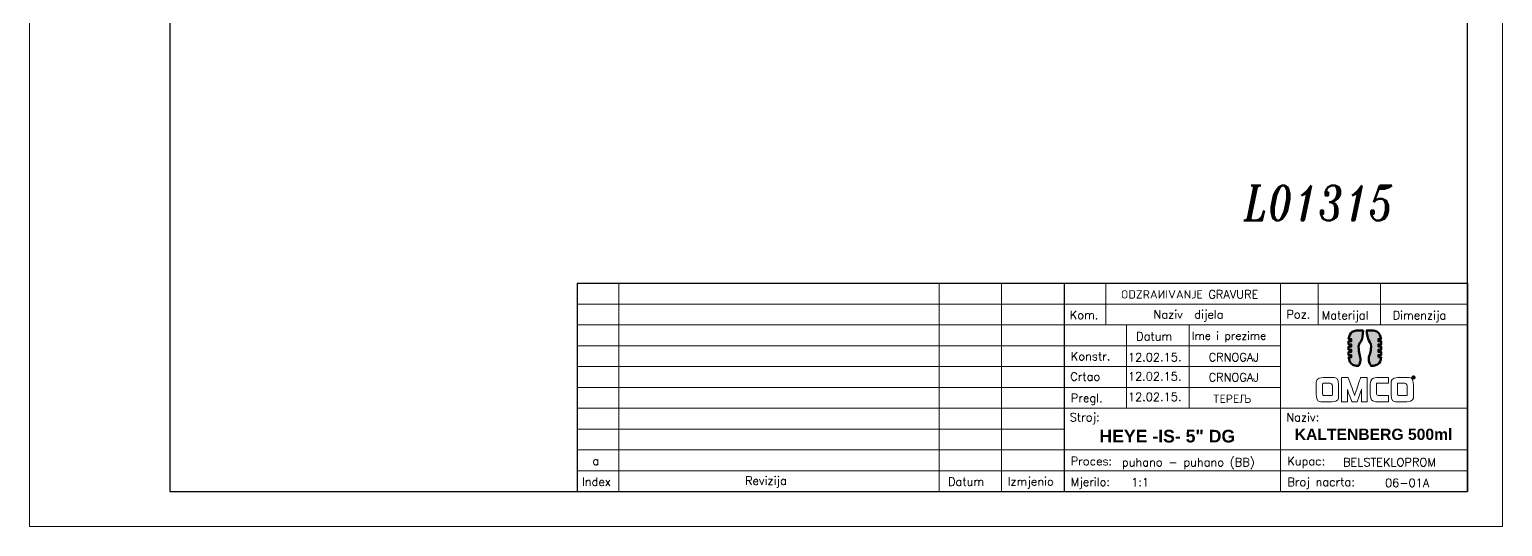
# Model space of a CAD drawing. Extents: x -235 to 974, y -300 to 522.
# Drawn here: x -234.6 to -24.6, y -94.2 to -23.3 of the extents above; entities that cross this region are included whole.
import ezdxf

# ---------------------------------------------------------------- set-up
doc = ezdxf.new("R2010")
doc.units = 0
doc.header["$LTSCALE"] = 7
doc.header["$MEASUREMENT"] = 0
doc.layers.get('0').update_dxf_attribs({"linetype": 'CONTINUOUS', "lineweight": 15})
doc.layers.add('3', color=3, linetype='CONTINUOUS', lineweight=30)
doc.layers.add('4', color=5, linetype='CONTINUOUS', lineweight=50)
doc.styles.add('ITALICT', font='ITALICT.shx', dxfattribs={"width": 0.8, "height": 3})
doc.styles.add('ROMANS', font='romans.shx')

msp = doc.modelspace()

# ---------------------------------------------------------------- hatches: boundary and pattern name
at = {"layer": '4'}
h = msp.add_hatch(color=142, dxfattribs=at)
edge = h.paths.add_edge_path()
edge.add_spline(control_points=[(-46.493, -70.0354), (-46.493, -70.0354), (-46.493, -70.0354), (-46.493, -70.0354), (-46.493, -70.0354), (-46.3608, -71.205), (-45.3275, -71.2653), (-45.1748, -71.2653), (-45.1748, -71.2653), (-45.1748, -71.2653), (-45.0602, -71.2653), (-45.0602, -71.2653), (-45.0602, -71.2653), (-44.5176, -70.4851), (-45.0641, -69.348), (-45.0641, -68.5351), (-45.0641, -68.5351), (-45.0641, -67.8967), (-44.502, -67.7259), (-44.4405, -66.194), (-44.4405, -66.194), (-45.0889, -66.194), (-45.0889, -66.194), (-45.0889, -66.194), (-46.1835, -66.194), (-46.4331, -67.0383), (-46.4901, -67.4239)], knot_values=[0.8095238, 0.8095238, 0.8095238, 0.8095238, 0.80952381, 0.80952381, 0.80952381, 0.80952381, 0.85714286, 0.85714286, 0.85714286, 0.85714286, 0.9047619, 0.9047619, 0.9047619, 0.90476191, 0.95238095, 0.95238095, 0.95238095, 0.95238095, 1, 1, 1, 1.04761905, 1.04761905, 1.04761905, 1.04761905, 1.0952381, 1.0952381, 1.0952381, 1.0952381], degree=3, periodic=0)
edge.add_spline(control_points=[(-46.4901, -67.4239), (-46.4901, -67.4239), (-46.119, -67.4239), (-46.119, -67.4239)], knot_values=[0.0952381, 0.0952381, 0.0952381, 0.0952381, 0.14285714, 0.14285714, 0.14285714, 0.14285714], degree=3, periodic=0)
edge.add_spline(control_points=[(-46.119, -67.4239), (-46.119, -67.4239), (-46.119, -67.4239), (-46.119, -67.4239), (-46.119, -67.4239), (-46.119, -67.4239), (-46.119, -67.7344), (-46.119, -67.7344)], knot_values=[0.14285714, 0.14285714, 0.14285714, 0.14285714, 0.14285714, 0.14285714, 0.14285714, 0.14285714, 0.19047618, 0.19047618, 0.19047618, 0.19047618], degree=3, periodic=0)
edge.add_spline(control_points=[(-46.119, -67.7344), (-46.119, -67.7344), (-46.119, -67.7344), (-46.119, -67.7344), (-46.119, -67.7344), (-46.119, -67.7344), (-46.5072, -67.7344), (-46.5072, -67.7344)], knot_values=[0.19047618, 0.19047618, 0.19047618, 0.19047618, 0.19047619, 0.19047619, 0.19047619, 0.19047619, 0.23809523, 0.23809523, 0.23809523, 0.23809523], degree=3, periodic=0)
edge.add_spline(control_points=[(-46.5072, -67.7344), (-46.5072, -67.7344), (-46.5072, -67.7344), (-46.5072, -67.7344), (-46.5072, -67.7344), (-46.5072, -67.7344), (-46.5072, -68.1909), (-46.5072, -68.1909)], knot_values=[0.23809523, 0.23809523, 0.23809523, 0.23809523, 0.23809524, 0.23809524, 0.23809524, 0.23809524, 0.28571428, 0.28571428, 0.28571428, 0.28571428], degree=3, periodic=0)
edge.add_spline(control_points=[(-46.5072, -68.1909), (-46.5072, -68.1909), (-46.5072, -68.1909), (-46.5072, -68.1909), (-46.5072, -68.1909), (-46.5072, -68.1909), (-46.119, -68.1909), (-46.119, -68.1909)], knot_values=[0.28571428, 0.28571428, 0.28571428, 0.28571428, 0.28571429, 0.28571429, 0.28571429, 0.28571429, 0.33333333, 0.33333333, 0.33333333, 0.33333333], degree=3, periodic=0)
edge.add_spline(control_points=[(-46.119, -68.1909), (-46.119, -68.1909), (-46.119, -68.1909), (-46.119, -68.1909), (-46.119, -68.1909), (-46.119, -68.1909), (-46.119, -68.5014), (-46.119, -68.5014)], knot_values=[0.33333333, 0.33333333, 0.33333333, 0.33333333, 0.33333333, 0.33333333, 0.33333333, 0.33333333, 0.38095238, 0.38095238, 0.38095238, 0.38095238], degree=3, periodic=0)
edge.add_spline(control_points=[(-46.119, -68.5014), (-46.119, -68.5014), (-46.119, -68.5014), (-46.119, -68.5014), (-46.119, -68.5014), (-46.119, -68.5014), (-46.5072, -68.5014), (-46.5072, -68.5014)], knot_values=[0.38095238, 0.38095238, 0.38095238, 0.38095238, 0.38095238, 0.38095238, 0.38095238, 0.38095238, 0.42857143, 0.42857143, 0.42857143, 0.42857143], degree=3, periodic=0)
edge.add_spline(control_points=[(-46.5072, -68.5014), (-46.5072, -68.5014), (-46.5072, -68.5014), (-46.5072, -68.5014), (-46.5072, -68.5014), (-46.5072, -68.5014), (-46.5072, -68.9578), (-46.5072, -68.9578)], knot_values=[0.42857143, 0.42857143, 0.42857143, 0.42857143, 0.42857143, 0.42857143, 0.42857143, 0.42857143, 0.47619047, 0.47619047, 0.47619047, 0.47619047], degree=3, periodic=0)
edge.add_spline(control_points=[(-46.5072, -68.9578), (-46.5072, -68.9578), (-46.5072, -68.9578), (-46.5072, -68.9578), (-46.5072, -68.9578), (-46.5072, -68.9578), (-46.119, -68.9578), (-46.119, -68.9578)], knot_values=[0.47619047, 0.47619047, 0.47619047, 0.47619047, 0.47619048, 0.47619048, 0.47619048, 0.47619048, 0.52380952, 0.52380952, 0.52380952, 0.52380952], degree=3, periodic=0)
edge.add_spline(control_points=[(-46.119, -68.9578), (-46.119, -68.9578), (-46.119, -68.9578), (-46.119, -68.9578), (-46.119, -68.9578), (-46.119, -68.9578), (-46.119, -69.2684), (-46.119, -69.2684)], knot_values=[0.52380952, 0.52380952, 0.52380952, 0.52380952, 0.52380952, 0.52380952, 0.52380952, 0.52380952, 0.57142856, 0.57142856, 0.57142856, 0.57142856], degree=3, periodic=0)
edge.add_spline(control_points=[(-46.119, -69.2684), (-46.119, -69.2684), (-46.119, -69.2684), (-46.119, -69.2684), (-46.119, -69.2684), (-46.119, -69.2684), (-46.5072, -69.2684), (-46.5072, -69.2684)], knot_values=[0.57142856, 0.57142856, 0.57142856, 0.57142856, 0.57142857, 0.57142857, 0.57142857, 0.57142857, 0.61904761, 0.61904761, 0.61904761, 0.61904761], degree=3, periodic=0)
edge.add_spline(control_points=[(-46.5072, -69.2684), (-46.5072, -69.2684), (-46.5072, -69.2684), (-46.5072, -69.2684), (-46.5072, -69.2684), (-46.5072, -69.2684), (-46.5072, -69.7248), (-46.5072, -69.7248)], knot_values=[0.61904761, 0.61904761, 0.61904761, 0.61904761, 0.61904762, 0.61904762, 0.61904762, 0.61904762, 0.66666666, 0.66666666, 0.66666666, 0.66666666], degree=3, periodic=0)
edge.add_spline(control_points=[(-46.5072, -69.7248), (-46.5072, -69.7248), (-46.5072, -69.7248), (-46.5072, -69.7248), (-46.5072, -69.7248), (-46.5072, -69.7248), (-46.119, -69.7248), (-46.119, -69.7248)], knot_values=[0.66666666, 0.66666666, 0.66666666, 0.66666666, 0.66666667, 0.66666667, 0.66666667, 0.66666667, 0.71428571, 0.71428571, 0.71428571, 0.71428571], degree=3, periodic=0)
edge.add_spline(control_points=[(-46.119, -69.7248), (-46.119, -69.7248), (-46.119, -69.7248), (-46.119, -69.7248), (-46.119, -69.7248), (-46.119, -69.7248), (-46.119, -70.0354), (-46.119, -70.0354)], knot_values=[0.71428571, 0.71428571, 0.71428571, 0.71428571, 0.71428571, 0.71428571, 0.71428571, 0.71428572, 0.76190476, 0.76190476, 0.76190476, 0.76190476], degree=3, periodic=0)
edge.add_spline(control_points=[(-46.119, -70.0354), (-46.119, -70.0354), (-46.119, -70.0354), (-46.119, -70.0354), (-46.119, -70.0354), (-46.119, -70.0354), (-46.493, -70.0354), (-46.493, -70.0354)], knot_values=[0.76190476, 0.76190476, 0.76190476, 0.76190476, 0.76190476, 0.76190476, 0.76190476, 0.76190476, 0.8095238, 0.8095238, 0.8095238, 0.8095238], degree=3, periodic=0)
h = msp.add_hatch(color=253, dxfattribs=at)
edge = h.paths.add_edge_path()
edge.add_spline(control_points=[(-42.2364, -68.9578), (-42.2364, -68.9578), (-42.2364, -68.9578), (-42.2364, -68.9578), (-42.2364, -68.9578), (-42.2364, -68.9578), (-41.8482, -68.9578), (-41.8482, -68.9578)], knot_values=[0.23809523, 0.23809523, 0.23809523, 0.23809523, 0.23809524, 0.23809524, 0.23809524, 0.23809524, 0.28571428, 0.28571428, 0.28571428, 0.28571428], degree=3, periodic=0)
edge.add_spline(control_points=[(-41.8482, -68.9578), (-41.8482, -68.9578), (-41.8482, -68.9578), (-41.8482, -68.9578), (-41.8482, -68.9578), (-41.8482, -68.9578), (-41.8482, -68.5014), (-41.8482, -68.5014)], knot_values=[0.28571428, 0.28571428, 0.28571428, 0.28571428, 0.28571429, 0.28571429, 0.28571429, 0.28571429, 0.33333332, 0.33333332, 0.33333332, 0.33333332], degree=3, periodic=0)
edge.add_spline(control_points=[(-41.8482, -68.5014), (-41.8482, -68.5014), (-41.8482, -68.5014), (-41.8482, -68.5014), (-41.8482, -68.5014), (-41.8482, -68.5014), (-42.2364, -68.5014), (-42.2364, -68.5014)], knot_values=[0.33333332, 0.33333332, 0.33333332, 0.33333332, 0.33333333, 0.33333333, 0.33333333, 0.33333333, 0.38095238, 0.38095238, 0.38095238, 0.38095238], degree=3, periodic=0)
edge.add_spline(control_points=[(-42.2364, -68.5014), (-42.2364, -68.5014), (-42.2364, -68.5014), (-42.2364, -68.5014), (-42.2364, -68.5014), (-42.2364, -68.5014), (-42.2364, -68.1909), (-42.2364, -68.1909)], knot_values=[0.38095238, 0.38095238, 0.38095238, 0.38095238, 0.38095238, 0.38095238, 0.38095238, 0.38095238, 0.42857143, 0.42857143, 0.42857143, 0.42857143], degree=3, periodic=0)
edge.add_spline(control_points=[(-42.2364, -68.1909), (-42.2364, -68.1909), (-42.2364, -68.1909), (-42.2364, -68.1909), (-42.2364, -68.1909), (-42.2364, -68.1909), (-41.8482, -68.1909), (-41.8482, -68.1909)], knot_values=[0.42857143, 0.42857143, 0.42857143, 0.42857143, 0.42857143, 0.42857143, 0.42857143, 0.42857143, 0.47619047, 0.47619047, 0.47619047, 0.47619047], degree=3, periodic=0)
edge.add_spline(control_points=[(-41.8482, -68.1909), (-41.8482, -68.1909), (-41.8482, -68.1909), (-41.8482, -68.1909), (-41.8482, -68.1909), (-41.8482, -68.1909), (-41.8482, -67.7344), (-41.8482, -67.7344)], knot_values=[0.47619047, 0.47619047, 0.47619047, 0.47619047, 0.47619048, 0.47619048, 0.47619048, 0.47619048, 0.52380952, 0.52380952, 0.52380952, 0.52380952], degree=3, periodic=0)
edge.add_spline(control_points=[(-41.8482, -67.7344), (-41.8482, -67.7344), (-41.8482, -67.7344), (-41.8482, -67.7344), (-41.8482, -67.7344), (-41.8482, -67.7344), (-42.2364, -67.7344), (-42.2364, -67.7344)], knot_values=[0.52380952, 0.52380952, 0.52380952, 0.52380952, 0.52380952, 0.52380952, 0.52380952, 0.52380952, 0.57142857, 0.57142857, 0.57142857, 0.57142857], degree=3, periodic=0)
edge.add_spline(control_points=[(-42.2364, -67.7344), (-42.2364, -67.7344), (-42.2364, -67.7344), (-42.2364, -67.7344), (-42.2364, -67.7344), (-42.2364, -67.7344), (-42.2364, -67.4239), (-42.2364, -67.4239)], knot_values=[0.57142857, 0.57142857, 0.57142857, 0.57142857, 0.57142857, 0.57142857, 0.57142857, 0.57142857, 0.61904762, 0.61904762, 0.61904762, 0.61904762], degree=3, periodic=0)
edge.add_spline(control_points=[(-42.2364, -67.4239), (-42.2364, -67.4239), (-42.2364, -67.4239), (-42.2364, -67.4239), (-42.2364, -67.4239), (-42.2364, -67.4239), (-41.8635, -67.4239), (-41.8635, -67.4239)], knot_values=[0.61904762, 0.61904762, 0.61904762, 0.61904762, 0.61904762, 0.61904762, 0.61904762, 0.61904762, 0.66666666, 0.66666666, 0.66666666, 0.66666666], degree=3, periodic=0)
edge.add_spline(control_points=[(-41.8635, -67.4239), (-41.8635, -67.4239), (-41.8635, -67.4239), (-41.8635, -67.4239), (-41.8635, -67.4239), (-42, -66.2619), (-43.0282, -66.194), (-43.1805, -66.194), (-43.1805, -66.194), (-43.1805, -66.194), (-43.9151, -66.194), (-43.9151, -66.194)], knot_values=[0.66666666, 0.66666666, 0.66666666, 0.66666666, 0.66666667, 0.66666667, 0.66666667, 0.66666667, 0.71428571, 0.71428571, 0.71428571, 0.71428572, 0.76190476, 0.76190476, 0.76190476, 0.76190476], degree=3, periodic=0)
edge.add_spline(control_points=[(-43.9151, -66.194), (-43.9151, -66.194), (-43.9151, -66.194), (-43.9151, -66.194), (-43.9151, -66.194), (-43.8534, -67.7259), (-43.2911, -67.8967), (-43.2911, -68.5351), (-43.2911, -68.5351), (-43.2911, -69.348), (-43.8377, -70.4851), (-43.2951, -71.2653), (-43.2951, -71.2653), (-43.2951, -71.2653), (-43.2579, -71.2653), (-43.2579, -71.2653), (-43.2579, -71.2653), (-42.1633, -71.2653), (-41.9188, -70.421), (-41.8641, -70.0354)], knot_values=[0.76190476, 0.76190476, 0.76190476, 0.76190476, 0.76190476, 0.76190476, 0.76190476, 0.76190476, 0.80952381, 0.80952381, 0.80952381, 0.80952381, 0.85714286, 0.85714286, 0.85714286, 0.85714286, 0.9047619, 0.9047619, 0.9047619, 0.90476191, 0.95238095, 0.95238095, 0.95238095, 0.95238095], degree=3, periodic=0)
edge.add_spline(control_points=[(-41.8641, -70.0354), (-41.8641, -70.0354), (-42.2364, -70.0354), (-42.2364, -70.0354), (-42.2364, -70.0354), (-42.2364, -69.7248), (-42.2364, -69.7248)], knot_values=[0.95238095, 0.95238095, 0.95238095, 0.95238095, 1, 1, 1, 1.04761904, 1.04761904, 1.04761904, 1.04761904], degree=3, periodic=0)
edge.add_spline(control_points=[(-42.2364, -69.7248), (-42.2364, -69.7248), (-42.2364, -69.7248), (-42.2364, -69.7248), (-42.2364, -69.7248), (-42.2364, -69.7248), (-41.8482, -69.7248), (-41.8482, -69.7248)], knot_values=[0.04761904, 0.04761904, 0.04761904, 0.04761904, 0.04761905, 0.04761905, 0.04761905, 0.04761905, 0.09523809, 0.09523809, 0.09523809, 0.09523809], degree=3, periodic=0)
edge.add_spline(control_points=[(-41.8482, -69.7248), (-41.8482, -69.7248), (-41.8482, -69.7248), (-41.8482, -69.7248), (-41.8482, -69.7248), (-41.8482, -69.7248), (-41.8482, -69.2684), (-41.8482, -69.2684)], knot_values=[0.09523809, 0.09523809, 0.09523809, 0.09523809, 0.0952381, 0.0952381, 0.0952381, 0.0952381, 0.14285714, 0.14285714, 0.14285714, 0.14285714], degree=3, periodic=0)
edge.add_spline(control_points=[(-41.8482, -69.2684), (-41.8482, -69.2684), (-41.8482, -69.2684), (-41.8482, -69.2684), (-41.8482, -69.2684), (-41.8482, -69.2684), (-42.2364, -69.2684), (-42.2364, -69.2684)], knot_values=[0.14285714, 0.14285714, 0.14285714, 0.14285714, 0.14285714, 0.14285714, 0.14285714, 0.14285714, 0.19047618, 0.19047618, 0.19047618, 0.19047618], degree=3, periodic=0)
edge.add_spline(control_points=[(-42.2364, -69.2684), (-42.2364, -69.2684), (-42.2364, -69.2684), (-42.2364, -69.2684), (-42.2364, -69.2684), (-42.2364, -69.2684), (-42.2364, -68.9578), (-42.2364, -68.9578)], knot_values=[0.19047618, 0.19047618, 0.19047618, 0.19047618, 0.19047619, 0.19047619, 0.19047619, 0.19047619, 0.23809523, 0.23809523, 0.23809523, 0.23809523], degree=3, periodic=0)

# ---------------------------------------------------------------- linework, layer by layer
for p, q in [((-234.551, 202.8296), (-234.551, -94.1704)), ((-24.551, -94.1704), (-24.551, 202.8296)), ((-150.5146, -59.4764), (-150.5146, -89.1704)), ((-104.8798, -59.4764), (-104.8798, -89.1704)), ((-95.9716, -59.4764), (-95.9716, -89.1704)), ((-81.1246, -59.4764), (-81.1246, -65.4152)), ((-56.1816, -59.4764), (-56.1816, -89.1704)), ((-50.8367, -59.4764), (-50.8367, -65.4152)), ((-41.9285, -59.4764), (-41.9285, -65.4152)), ((-156.4534, -62.4458), (-29.551, -62.4458)), ((-29.551, -65.4152), (-156.4534, -65.4152)), ((-78.1552, -65.4152), (-78.1552, -77.2928)), ((-69.247, -65.4152), (-69.247, -77.2928)), ((-156.4534, -68.3846), (-56.1816, -68.3846)), ((-156.4534, -71.354), (-56.1816, -71.354)), ((-156.4534, -74.3234), (-56.1816, -74.3234)), ((-156.4534, -77.2928), (-29.551, -77.2928)), ((-87.0634, -80.2622), (-156.4534, -80.2622)), ((-156.4534, -83.2316), (-29.551, -83.2316)), ((-156.4534, -86.201), (-29.551, -86.201)), ((-234.551, -94.1704), (-24.551, -94.1704))]:
    msp.add_line(p, q)
for points, knots in [([(-48.889, -76.3728), (-48.889, -76.3728), (-50.1942, -76.3728), (-50.1942, -76.3728), (-50.1942, -76.3728), (-50.3053, -76.3728), (-51.1013, -76.3261), (-51.1013, -75.3603), (-51.1013, -75.3603), (-51.1013, -75.3603), (-51.1013, -73.8855), (-51.1013, -73.8855), (-51.1013, -73.8855), (-51.1013, -73.8855), (-51.1013, -72.9198), (-50.1357, -72.9198), (-50.1357, -72.9198), (-50.1357, -72.9198), (-48.8364, -72.9198), (-48.8364, -72.9198), (-48.8364, -72.9198), (-48.7252, -72.9198), (-47.9292, -72.9725), (-47.9292, -73.9382), (-47.9292, -73.9382), (-47.9292, -73.9382), (-47.9292, -75.4071), (-47.9292, -75.4071), (-47.9292, -75.4071), (-47.9292, -75.4071), (-47.9234, -76.3728), (-48.889, -76.3728)], [0, 0, 0, 0, 0.125, 0.125, 0.125, 0.1875, 0.25, 0.25, 0.25, 0.3125, 0.375, 0.375, 0.375, 0.4375, 0.5, 0.5, 0.5, 0.5625, 0.625, 0.625, 0.625, 0.6875, 0.75, 0.75, 0.75, 0.8125, 0.875, 0.875, 0.875, 0.9375, 1, 1, 1, 1]), ([(-44.6401, -76.3728), (-44.6401, -76.3728), (-44.6401, -74.5643), (-44.6401, -74.5643), (-44.6401, -74.5643), (-44.6401, -74.5643), (-45.2721, -76.3728), (-45.2721, -76.3728), (-45.2721, -76.3728), (-45.2721, -76.3728), (-46.033, -76.3728), (-46.033, -76.3728), (-46.033, -76.3728), (-46.033, -76.3728), (-46.6767, -74.6462), (-46.6767, -74.6462), (-46.6767, -74.6462), (-46.6767, -74.6462), (-46.6767, -76.3728), (-46.6767, -76.3728), (-46.6767, -76.3728), (-46.6767, -76.3728), (-47.4903, -76.3728), (-47.4903, -76.3728), (-47.4903, -76.3728), (-47.4903, -76.3728), (-47.4903, -72.9198), (-47.4903, -72.9198), (-47.4903, -72.9198), (-47.4903, -72.9198), (-46.5481, -72.9198), (-46.5481, -72.9198), (-46.5481, -72.9198), (-46.5481, -72.9198), (-45.6409, -75.4657), (-45.6409, -75.4657), (-45.6409, -75.4657), (-45.6409, -75.4657), (-44.7747, -72.9198), (-44.7747, -72.9198), (-44.7747, -72.9198), (-44.7747, -72.9198), (-43.8499, -72.9198), (-43.8499, -72.9198), (-43.8499, -72.9198), (-43.8499, -72.9198), (-43.8499, -76.3728), (-43.8499, -76.3728), (-43.8499, -76.3728), (-43.8499, -76.3728), (-44.6401, -76.3728), (-44.6401, -76.3728)], [0, 0, 0, 0, 0.07692308, 0.07692308, 0.07692308, 0.11538462, 0.15384615, 0.15384615, 0.15384615, 0.19230769, 0.23076923, 0.23076923, 0.23076923, 0.26923077, 0.30769231, 0.30769231, 0.30769231, 0.34615385, 0.38461538, 0.38461538, 0.38461538, 0.42307692, 0.46153846, 0.46153846, 0.46153846, 0.5, 0.53846154, 0.53846154, 0.53846154, 0.57692308, 0.61538462, 0.61538462, 0.61538462, 0.65384615, 0.69230769, 0.69230769, 0.69230769, 0.73076923, 0.76923077, 0.76923077, 0.76923077, 0.80769231, 0.84615385, 0.84615385, 0.84615385, 0.88461538, 0.92307692, 0.92307692, 0.92307692, 0.96153846, 1, 1, 1, 1]), ([(-40.8065, -75.495), (-40.8065, -75.495), (-42.1937, -75.495), (-42.1937, -75.495), (-42.1937, -75.495), (-42.5332, -75.495), (-42.5332, -75.1028), (-42.5332, -75.1028), (-42.5332, -75.1028), (-42.5332, -75.1028), (-42.5332, -73.8562), (-42.5332, -73.8562), (-42.5332, -73.8562), (-42.5332, -73.745), (-42.4219, -73.7392), (-42.4219, -73.7392), (-42.4219, -73.7392), (-42.4219, -73.7392), (-40.8065, -73.7392), (-40.8065, -73.7392), (-40.8065, -73.7392), (-40.8065, -73.7392), (-40.8065, -72.9198), (-40.8065, -72.9198), (-40.8065, -72.9198), (-40.8065, -72.9198), (-42.4453, -72.9198), (-42.4453, -72.9198), (-42.4453, -72.9198), (-43.411, -72.9198), (-43.411, -73.8855), (-43.411, -73.8855), (-43.411, -73.8855), (-43.411, -73.8855), (-43.411, -75.3603), (-43.411, -75.3603), (-43.411, -75.3603), (-43.411, -76.3261), (-42.615, -76.3728), (-42.5039, -76.3728), (-42.5039, -76.3728), (-42.5039, -76.3728), (-40.8065, -76.3728), (-40.8065, -76.3728), (-40.8065, -76.3728), (-40.8065, -76.3728), (-40.8065, -75.495), (-40.8065, -75.495)], [0, 0, 0, 0, 0.08333333, 0.08333333, 0.08333333, 0.125, 0.16666667, 0.16666667, 0.16666667, 0.20833333, 0.25, 0.25, 0.25, 0.29166667, 0.33333333, 0.33333333, 0.33333333, 0.375, 0.41666667, 0.41666667, 0.41666667, 0.45833333, 0.5, 0.5, 0.5, 0.54166667, 0.58333333, 0.58333333, 0.58333333, 0.625, 0.66666667, 0.66666667, 0.66666667, 0.70833333, 0.75, 0.75, 0.75, 0.79166667, 0.83333333, 0.83333333, 0.83333333, 0.875, 0.91666667, 0.91666667, 0.91666667, 0.95833333, 1, 1, 1, 1]), ([(-38.2139, -76.3728), (-38.2139, -76.3728), (-39.519, -76.3728), (-39.519, -76.3728), (-39.519, -76.3728), (-39.6302, -76.3728), (-40.426, -76.3261), (-40.426, -75.3603), (-40.426, -75.3603), (-40.426, -75.3603), (-40.426, -73.8855), (-40.426, -73.8855), (-40.426, -73.8855), (-40.426, -73.8855), (-40.426, -72.9198), (-39.4605, -72.9198), (-39.4605, -72.9198), (-39.4605, -72.9198), (-38.1612, -72.9198), (-38.1612, -72.9198), (-38.1612, -72.9198), (-38.05, -72.9198), (-37.254, -72.9725), (-37.254, -73.9382), (-37.254, -73.9382), (-37.254, -73.9382), (-37.254, -75.4071), (-37.254, -75.4071), (-37.254, -75.4071), (-37.254, -75.4071), (-37.2482, -76.3728), (-38.2139, -76.3728)], [0, 0, 0, 0, 0.125, 0.125, 0.125, 0.1875, 0.25, 0.25, 0.25, 0.3125, 0.375, 0.375, 0.375, 0.4375, 0.5, 0.5, 0.5, 0.5625, 0.625, 0.625, 0.625, 0.6875, 0.75, 0.75, 0.75, 0.8125, 0.875, 0.875, 0.875, 0.9375, 1, 1, 1, 1]), ([(-37.2402, -73.1389), (-37.3688, -73.1389), (-37.4732, -73.0344), (-37.4732, -72.906), (-37.4732, -72.906), (-37.4732, -72.7774), (-37.3688, -72.673), (-37.2402, -72.673), (-37.2402, -72.673), (-37.1117, -72.673), (-37.0073, -72.7775), (-37.0073, -72.906), (-37.0073, -72.906), (-37.0073, -73.0344), (-37.1117, -73.1389), (-37.2402, -73.1389)], [0, 0, 0, 0, 0.25, 0.25, 0.25, 0.375, 0.5, 0.5, 0.5, 0.625, 0.75, 0.75, 0.75, 0.875, 1, 1, 1, 1]), ([(-37.2402, -72.7244), (-37.3398, -72.7244), (-37.4218, -72.8063), (-37.4218, -72.906), (-37.4218, -72.906), (-37.4218, -73.0056), (-37.3398, -73.0874), (-37.2402, -73.0874), (-37.2402, -73.0874), (-37.1406, -73.0874), (-37.0586, -73.0056), (-37.0586, -72.906), (-37.0586, -72.906), (-37.0586, -72.8063), (-37.1406, -72.7244), (-37.2402, -72.7244)], [0, 0, 0, 0, 0.25, 0.25, 0.25, 0.375, 0.5, 0.5, 0.5, 0.625, 0.75, 0.75, 0.75, 0.875, 1, 1, 1, 1]), ([(-37.1873, -72.9461), (-37.1873, -72.9461), (-37.139, -73.0199), (-37.139, -73.0199), (-37.139, -73.0199), (-37.139, -73.0199), (-37.2033, -73.0199), (-37.2033, -73.0199), (-37.2033, -73.0199), (-37.2033, -73.0199), (-37.2434, -72.9541), (-37.2434, -72.9541), (-37.2434, -72.9541), (-37.2434, -72.9541), (-37.2692, -72.9541), (-37.2692, -72.9541), (-37.2692, -72.9541), (-37.2692, -72.9541), (-37.2692, -73.0199), (-37.2692, -73.0199), (-37.2692, -73.0199), (-37.2692, -73.0199), (-37.327, -73.0199), (-37.327, -73.0199), (-37.327, -73.0199), (-37.327, -73.0199), (-37.327, -72.7839), (-37.327, -72.7839), (-37.327, -72.7839), (-37.327, -72.7839), (-37.2242, -72.7839), (-37.2242, -72.7839), (-37.2242, -72.7839), (-37.2049, -72.7839), (-37.1342, -72.7839), (-37.1342, -72.8689), (-37.1342, -72.8689), (-37.1342, -72.9139), (-37.1615, -72.9363), (-37.1873, -72.9461)], [0, 0, 0, 0, 0.1, 0.1, 0.1, 0.15, 0.2, 0.2, 0.2, 0.25, 0.3, 0.3, 0.3, 0.35, 0.4, 0.4, 0.4, 0.45, 0.5, 0.5, 0.5, 0.55, 0.6, 0.6, 0.6, 0.65, 0.7, 0.7, 0.7, 0.75, 0.8, 0.8, 0.8, 0.85, 0.9, 0.9, 0.9, 0.95, 1, 1, 1, 1]), ([(-37.2387, -72.8336), (-37.2387, -72.8336), (-37.2692, -72.8336), (-37.2692, -72.8336), (-37.2692, -72.8336), (-37.2692, -72.8336), (-37.2692, -72.9074), (-37.2692, -72.9074), (-37.2692, -72.9074), (-37.2692, -72.9074), (-37.2387, -72.9074), (-37.2387, -72.9074), (-37.2387, -72.9074), (-37.2081, -72.9074), (-37.1953, -72.8962), (-37.1953, -72.8689), (-37.1953, -72.8689), (-37.1953, -72.8417), (-37.2081, -72.8336), (-37.2387, -72.8336)], [0, 0, 0, 0, 0.2, 0.2, 0.2, 0.3, 0.4, 0.4, 0.4, 0.5, 0.6, 0.6, 0.6, 0.7, 0.8, 0.8, 0.8, 0.9, 1, 1, 1, 1]), ([(-48.8071, -74.1371), (-48.8071, -74.1371), (-48.8071, -73.7392), (-49.1466, -73.7392), (-49.1466, -73.7392), (-49.1466, -73.7392), (-50.1122, -73.7392), (-50.1122, -73.7392), (-50.1122, -73.7392), (-50.1122, -73.7392), (-50.2234, -73.745), (-50.2234, -73.8562), (-50.2234, -73.8562), (-50.2234, -73.8562), (-50.2234, -75.1028), (-50.2234, -75.1028), (-50.2234, -75.1028), (-50.2234, -75.1028), (-50.2234, -75.495), (-49.884, -75.495), (-49.884, -75.495), (-49.884, -75.495), (-48.9183, -75.495), (-48.9183, -75.495), (-48.9183, -75.495), (-48.9183, -75.495), (-48.8071, -75.495), (-48.8071, -75.3837), (-48.8071, -75.3837), (-48.8071, -75.3837), (-48.8071, -74.1371), (-48.8071, -74.1371)], [0, 0, 0, 0, 0.125, 0.125, 0.125, 0.1875, 0.25, 0.25, 0.25, 0.3125, 0.375, 0.375, 0.375, 0.4375, 0.5, 0.5, 0.5, 0.5625, 0.625, 0.625, 0.625, 0.6875, 0.75, 0.75, 0.75, 0.8125, 0.875, 0.875, 0.875, 0.9375, 1, 1, 1, 1]), ([(-38.132, -74.1371), (-38.132, -74.1371), (-38.132, -73.7392), (-38.4715, -73.7392), (-38.4715, -73.7392), (-38.4715, -73.7392), (-39.437, -73.7392), (-39.437, -73.7392), (-39.437, -73.7392), (-39.437, -73.7392), (-39.5483, -73.745), (-39.5483, -73.8562), (-39.5483, -73.8562), (-39.5483, -73.8562), (-39.5483, -75.1028), (-39.5483, -75.1028), (-39.5483, -75.1028), (-39.5483, -75.1028), (-39.5483, -75.495), (-39.2088, -75.495), (-39.2088, -75.495), (-39.2088, -75.495), (-38.2431, -75.495), (-38.2431, -75.495), (-38.2431, -75.495), (-38.2431, -75.495), (-38.132, -75.495), (-38.132, -75.3837), (-38.132, -75.3837), (-38.132, -75.3837), (-38.132, -74.1371), (-38.132, -74.1371)], [0, 0, 0, 0, 0.125, 0.125, 0.125, 0.1875, 0.25, 0.25, 0.25, 0.3125, 0.375, 0.375, 0.375, 0.4375, 0.5, 0.5, 0.5, 0.5625, 0.625, 0.625, 0.625, 0.6875, 0.75, 0.75, 0.75, 0.8125, 0.875, 0.875, 0.875, 0.9375, 1, 1, 1, 1])]:
    msp.add_open_spline(points, degree=3, knots=knots)
at = {"layer": '3'}
for p, q in [((-214.551, 197.8296), (-214.551, -89.1704)), ((-29.551, -89.1704), (-29.551, 197.8296)), ((-156.4534, -59.4764), (-29.551, -59.4764)), ((-156.4534, -59.4764), (-156.4534, -89.1704)), ((-87.0634, -59.4764), (-87.0634, -89.1704)), ((-29.551, -59.4764), (-29.551, -89.1704)), ((-214.551, -89.1704), (-29.551, -89.1704))]:
    msp.add_line(p, q, dxfattribs=at)
at = {"layer": '3', "linetype": 'ByBlock'}
msp.add_line((-156.4534, -89.1704), (-29.551, -89.1704), dxfattribs=at)
at = {"layer": '4', "color": 142}
msp.add_open_spline([(-44.4405, -66.194), (-44.4405, -66.194), (-45.0889, -66.194), (-45.0889, -66.194), (-45.0889, -66.194), (-46.1835, -66.194), (-46.4331, -67.0383), (-46.4901, -67.4239), (-46.4901, -67.4239), (-46.4901, -67.4239), (-46.119, -67.4239), (-46.119, -67.4239), (-46.119, -67.4239), (-46.119, -67.4239), (-46.119, -67.7344), (-46.119, -67.7344), (-46.119, -67.7344), (-46.119, -67.7344), (-46.5072, -67.7344), (-46.5072, -67.7344), (-46.5072, -67.7344), (-46.5072, -67.7344), (-46.5072, -68.1909), (-46.5072, -68.1909), (-46.5072, -68.1909), (-46.5072, -68.1909), (-46.119, -68.1909), (-46.119, -68.1909), (-46.119, -68.1909), (-46.119, -68.1909), (-46.119, -68.5014), (-46.119, -68.5014), (-46.119, -68.5014), (-46.119, -68.5014), (-46.5072, -68.5014), (-46.5072, -68.5014), (-46.5072, -68.5014), (-46.5072, -68.5014), (-46.5072, -68.9578), (-46.5072, -68.9578), (-46.5072, -68.9578), (-46.5072, -68.9578), (-46.119, -68.9578), (-46.119, -68.9578), (-46.119, -68.9578), (-46.119, -68.9578), (-46.119, -69.2684), (-46.119, -69.2684), (-46.119, -69.2684), (-46.119, -69.2684), (-46.5072, -69.2684), (-46.5072, -69.2684), (-46.5072, -69.2684), (-46.5072, -69.2684), (-46.5072, -69.7248), (-46.5072, -69.7248), (-46.5072, -69.7248), (-46.5072, -69.7248), (-46.119, -69.7248), (-46.119, -69.7248), (-46.119, -69.7248), (-46.119, -69.7248), (-46.119, -70.0354), (-46.119, -70.0354), (-46.119, -70.0354), (-46.119, -70.0354), (-46.493, -70.0354), (-46.493, -70.0354), (-46.493, -70.0354), (-46.3608, -71.205), (-45.3275, -71.2653), (-45.1748, -71.2653), (-45.1748, -71.2653), (-45.1748, -71.2653), (-45.0602, -71.2653), (-45.0602, -71.2653), (-45.0602, -71.2653), (-44.5176, -70.4851), (-45.0641, -69.348), (-45.0641, -68.5351), (-45.0641, -68.5351), (-45.0641, -67.8967), (-44.502, -67.7259), (-44.4405, -66.194)], degree=3, knots=[0, 0, 0, 0, 0.04761905, 0.04761905, 0.04761905, 0.07142857, 0.0952381, 0.0952381, 0.0952381, 0.11904762, 0.14285714, 0.14285714, 0.14285714, 0.16666667, 0.19047619, 0.19047619, 0.19047619, 0.21428571, 0.23809524, 0.23809524, 0.23809524, 0.26190476, 0.28571429, 0.28571429, 0.28571429, 0.30952381, 0.33333333, 0.33333333, 0.33333333, 0.35714286, 0.38095238, 0.38095238, 0.38095238, 0.4047619, 0.42857143, 0.42857143, 0.42857143, 0.45238095, 0.47619048, 0.47619048, 0.47619048, 0.5, 0.52380952, 0.52380952, 0.52380952, 0.54761905, 0.57142857, 0.57142857, 0.57142857, 0.5952381, 0.61904762, 0.61904762, 0.61904762, 0.64285714, 0.66666667, 0.66666667, 0.66666667, 0.69047619, 0.71428571, 0.71428571, 0.71428571, 0.73809524, 0.76190476, 0.76190476, 0.76190476, 0.78571429, 0.80952381, 0.80952381, 0.80952381, 0.83333333, 0.85714286, 0.85714286, 0.85714286, 0.88095238, 0.9047619, 0.9047619, 0.9047619, 0.92857143, 0.95238095, 0.95238095, 0.95238095, 0.97619048, 1, 1, 1, 1], dxfattribs=at)
at = {"layer": '4', "color": 253}
msp.add_open_spline([(-42.2364, -70.0354), (-42.2364, -70.0354), (-42.2364, -69.7248), (-42.2364, -69.7248), (-42.2364, -69.7248), (-42.2364, -69.7248), (-41.8482, -69.7248), (-41.8482, -69.7248), (-41.8482, -69.7248), (-41.8482, -69.7248), (-41.8482, -69.2684), (-41.8482, -69.2684), (-41.8482, -69.2684), (-41.8482, -69.2684), (-42.2364, -69.2684), (-42.2364, -69.2684), (-42.2364, -69.2684), (-42.2364, -69.2684), (-42.2364, -68.9578), (-42.2364, -68.9578), (-42.2364, -68.9578), (-42.2364, -68.9578), (-41.8482, -68.9578), (-41.8482, -68.9578), (-41.8482, -68.9578), (-41.8482, -68.9578), (-41.8482, -68.5014), (-41.8482, -68.5014), (-41.8482, -68.5014), (-41.8482, -68.5014), (-42.2364, -68.5014), (-42.2364, -68.5014), (-42.2364, -68.5014), (-42.2364, -68.5014), (-42.2364, -68.1909), (-42.2364, -68.1909), (-42.2364, -68.1909), (-42.2364, -68.1909), (-41.8482, -68.1909), (-41.8482, -68.1909), (-41.8482, -68.1909), (-41.8482, -68.1909), (-41.8482, -67.7344), (-41.8482, -67.7344), (-41.8482, -67.7344), (-41.8482, -67.7344), (-42.2364, -67.7344), (-42.2364, -67.7344), (-42.2364, -67.7344), (-42.2364, -67.7344), (-42.2364, -67.4239), (-42.2364, -67.4239), (-42.2364, -67.4239), (-42.2364, -67.4239), (-41.8635, -67.4239), (-41.8635, -67.4239), (-41.8635, -67.4239), (-42, -66.2619), (-43.0282, -66.194), (-43.1805, -66.194), (-43.1805, -66.194), (-43.1805, -66.194), (-43.9151, -66.194), (-43.9151, -66.194), (-43.9151, -66.194), (-43.8534, -67.7259), (-43.2911, -67.8967), (-43.2911, -68.5351), (-43.2911, -68.5351), (-43.2911, -69.348), (-43.8377, -70.4851), (-43.2951, -71.2653), (-43.2951, -71.2653), (-43.2951, -71.2653), (-43.2579, -71.2653), (-43.2579, -71.2653), (-43.2579, -71.2653), (-42.1633, -71.2653), (-41.9188, -70.421), (-41.8641, -70.0354), (-41.8641, -70.0354), (-41.8641, -70.0354), (-42.2364, -70.0354), (-42.2364, -70.0354)], degree=3, knots=[0, 0, 0, 0, 0.04761905, 0.04761905, 0.04761905, 0.07142857, 0.0952381, 0.0952381, 0.0952381, 0.11904762, 0.14285714, 0.14285714, 0.14285714, 0.16666667, 0.19047619, 0.19047619, 0.19047619, 0.21428571, 0.23809524, 0.23809524, 0.23809524, 0.26190476, 0.28571429, 0.28571429, 0.28571429, 0.30952381, 0.33333333, 0.33333333, 0.33333333, 0.35714286, 0.38095238, 0.38095238, 0.38095238, 0.4047619, 0.42857143, 0.42857143, 0.42857143, 0.45238095, 0.47619048, 0.47619048, 0.47619048, 0.5, 0.52380952, 0.52380952, 0.52380952, 0.54761905, 0.57142857, 0.57142857, 0.57142857, 0.5952381, 0.61904762, 0.61904762, 0.61904762, 0.64285714, 0.66666667, 0.66666667, 0.66666667, 0.69047619, 0.71428571, 0.71428571, 0.71428571, 0.73809524, 0.76190476, 0.76190476, 0.76190476, 0.78571429, 0.80952381, 0.80952381, 0.80952381, 0.83333333, 0.85714286, 0.85714286, 0.85714286, 0.88095238, 0.9047619, 0.9047619, 0.9047619, 0.92857143, 0.95238095, 0.95238095, 0.95238095, 0.97619048, 1, 1, 1, 1], dxfattribs=at)

# ---------------------------------------------------------------- texts
at = {"style": 'ITALICT', "width": 0.8}
msp.add_text('L01315', height=5, dxfattribs=at).set_placement((-61.4308, -50.539))
at = {"style": 'ROMANS'}
for s, height, p in [('ODZRAИIVANJE GRAVURE', 1.18776, (-78.9549, -61.6499)), ('Kom.', 1.18776, (-86.2414, -64.5809)), ('Naziv  dijela', 1.18776, (-74.3025, -64.5161)), ('Poz.', 1.18776, (-55.3628, -64.4945)), ('Materijal', 1.18776, (-50.3291, -64.6262)), ('Dimenzija', 1.18776, (-40.2096, -64.6235)), ('Datum', 1.18776, (-76.7748, -67.63)), ('Ime i prezime', 1.128372, (-68.8378, -67.5183)), ('Konstr.', 1.18776, (-86.0976, -70.4722)), ('12.02.15.', 1.18776, (-77.9545, -70.609)), ('CRNOGAJ', 1.18776, (-66.4547, -70.609)), ('Crtao', 1.18776, (-86.1766, -73.372)), ('12.02.15.', 1.18776, (-77.9545, -73.345)), ('CRNOGAJ', 1.18776, (-66.4547, -73.4694)), ('Pregl.', 1.18776, (-86.0976, -76.4298)), ('12.02.15.', 1.18776, (-77.9545, -76.2676)), ('TEPEЉ', 1.18776, (-65.8575, -76.5324)), ('Stroj:', 1.18776, (-86.2593, -79.1667)), ('Naziv:', 1.18776, (-55.3776, -79.1667)), ('a', 1.1878, (-154.3117, -85.4003)), ('Proces:', 1.18776, (-86.1155, -85.4264)), ('puhano - puhano (BB)', 1.18776, (-78.8073, -85.586)), ('Kupac:', 1.18776, (-55.2338, -85.4264)), ('BELSTEKLOPROM', 1.18776, (-47.2953, -85.586)), ('Index', 1.18776, (-155.7906, -88.3697)), ('Revizija', 1.18776, (-132.543, -88.2238)), ('Datum', 1.18776, (-103.5958, -88.3594)), ('Izmjenio', 1.18776, (-95.0958, -88.325)), ('Mjerilo:', 1.18776, (-86.1155, -88.3958)), ('1:1', 1.18776, (-77.49, -88.4409)), ('Broj nacrta:', 1.18776, (-55.2261, -88.3975)), ('06-01A', 1.18776, (-41.3037, -88.535))]:
    msp.add_text(s, height=height, dxfattribs=at).set_placement(p)
at = {"attachment_point": 1, "style": 'ROMANS'}
for s, insert, char_height, width in [('{\\fArial|b1|i0|c238|p34;HEYE -IS- 5" DG}', (-82.0203, -80.3755), 1.8, 34.032705), ('{\\fArial|b1|i0|c238|p34;KALTENBERG 500ml}', (-54.1758, -80.213), 1.6, 29.83872)]:
    msp.add_mtext(s, dxfattribs=dict(at, insert=insert, char_height=char_height, width=width))

doc.saveas('drawing.dxf')
